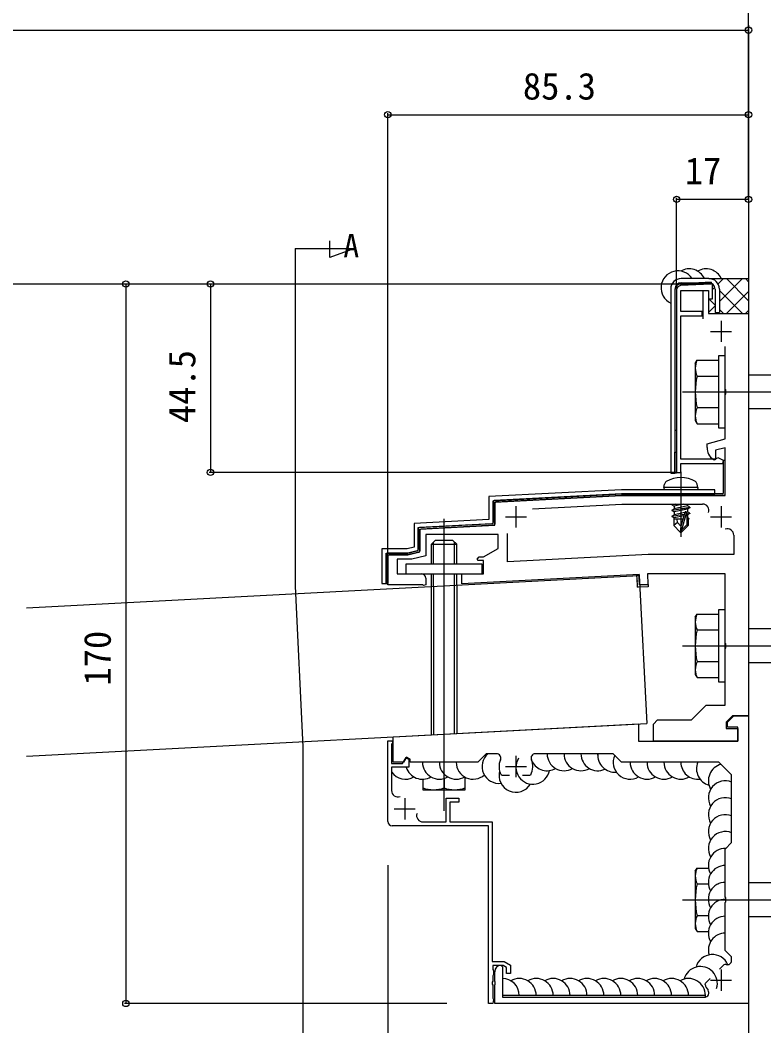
# Model space of a CAD drawing. Units: millimetres, scale not verified, with parts at other scales. Extents: x -1312 to 1312, y -1952 to 1943.
# Drawn here: x -118 to 409, y 762 to 1475 of the extents above; entities that cross this region are included whole.
import ezdxf
from ezdxf.enums import TextEntityAlignment as Align

# ---------------------------------------------------------------- set-up
doc = ezdxf.new("R2010")
doc.units = ezdxf.units.MM
doc.header["$LTSCALE"] = 10
for name, color, linetype in [('0-2_USER1', 3, 'Continuous'), ('0-3_YKK_11', 7, 'Continuous'), ('0-4_YKK_12', 2, 'Continuous'), ('0-5_YKK_13', 4, 'Continuous'), ('0-6_YKK_D', 6, 'Continuous'), ('0-8_YSS_K', 3, 'Continuous')]:
    doc.layers.add(name, color=color, linetype=linetype)
doc.styles.add('ＭＳ ゴシック', font='')
doc.styles.get('ＭＳ ゴシック').set_extended_font_data('MS Gothic')

msp = doc.modelspace()

# ---------------------------------------------------------------- linework, layer by layer
at = {"layer": '0-3_YKK_11'}
for p, q in [((379, 1262.26), (379, 1247.26)), ((371.5, 1254.76), (386.5, 1254.76)), ((233.5, 1130.86), (233.5, 1115.86)), ((379, 1130.86), (379, 1115.86)), ((226, 1123.36), (241, 1123.36)), ((371.5, 1123.36), (386.5, 1123.36)), ((233.5, 953.86), (233.5, 938.86)), ((226, 946.36), (241, 946.36)), ((154.6, 923.86), (154.6, 908.86)), ((147.1, 916.36), (162.1, 916.36)), ((379, 802.36), (379, 787.36)), ((371.5, 794.86), (386.5, 794.86))]:
    msp.add_line(p, q, dxfattribs=at)
for points in [[(366.4, 1263.76), (366.4, 1283.86), (370, 1283.86), (370, 1267.36), (398.5, 1267.36), (398.5, 982.36), (387.1, 982.36), (382.6, 977.86), (382.6, 973.36), (391, 973.36), (391, 964.36), (331, 964.36), (331, 976.36), (334, 979.36), (358, 979.36), (368.5, 989.86), (382, 989.86), (382, 1029.85), (382.43, 1030.42), (382.43, 1033.3), (382, 1033.87), (382, 1082.86), (326.79, 1082.86), (327.18, 1075.33), (321.19, 1075.01), (320.8, 1082.5), (195.1, 1075.91), (195.1, 1082.86), (210.4, 1082.86), (210.4, 1092.46), (206.8, 1092.46), (205.9, 1093.36), (207.4, 1094.86), (210.4, 1094.86), (220.9, 1100.86), (220.9, 1110.76), (169.6, 1110.76), (169.6, 1095.76), (159.7, 1093.36), (149.2, 1093.36)], [(347.5, 1284.23), (347.5, 1154.86), (350.5, 1154.86), (350.5, 1161.16), (380.15, 1161.16), (380.68, 1163.15), (377.05, 1165.24), (375.72, 1164.64), (375.13, 1164.16), (350.5, 1164.16), (350.5, 1265.86), (365.5, 1265.86), (365.5, 1268.86), (350.5, 1268.86), (350.5, 1283.86), (370, 1283.86), (370, 1277.86), (373, 1277.86), (373, 1288.41), (350.34, 1287.22)], [(369.1, 1172.41), (369.1, 1175.11), (382, 1178.56), (382, 1209.85), (382.43, 1210.42), (382.43, 1213.3), (382, 1213.87), (382, 1244.07)], [(169.6, 1079.86), (169.6, 1075.06), (167.92, 1074.61), (167.14, 1075.06), (142.6, 1075.06), (142.6, 1096.36), (156.79, 1096.36), (165.4, 1098.45), (165.4, 1114.58), (218.5, 1117.36), (218.5, 1133.65), (308.5, 1138.36), (382, 1138.36), (382, 1172.35), (375.1, 1170.5), (375.1, 1163.91), (374.1, 1163.41), (373.3, 1164.01)], [(245.35, 1129.04), (308.66, 1132.36), (365.95, 1132.36)], [(388, 1110.32), (388, 1096.66), (327.32, 1096.66), (227.5, 1091.43), (227.5, 1111.43)], [(149.2, 1093.36), (149.2, 1082.86), (166.6, 1082.86)], [(219.75, 955.36), (212.5, 955.36), (206.5, 949.36), (158.5, 949.36), (158.5, 951.43), (155.8, 952.99), (153.7, 949.36), (146.5, 949.36), (146.5, 967.36), (320.5, 976.48), (320.5, 964.36), (391, 964.36), (391, 974.26), (383.5, 974.26), (383.5, 977.86), (388, 982.36), (398.5, 982.36), (398.5, 778.36), (218.5, 778.36), (218.5, 791.39), (218.86, 791.94), (218.86, 793.59), (218.5, 794.14), (218.5, 800.86)], [(142.6, 907.36), (142.6, 964.66), (145.6, 964.66), (145.9, 962.91), (145.3, 962.07), (145.3, 948.46), (153.1, 948.46), (155.54, 952.69), (157.6, 951.5), (157.6, 945.76), (145.3, 945.76), (145.3, 929.3)], [(386.5, 808.86), (386.5, 811.36), (382, 815.86), (382, 849.85), (382.43, 850.42), (382.43, 853.3), (382, 853.87), (382, 887.86), (386.5, 892.36), (386.5, 940.36), (377.5, 949.36), (308.5, 949.36), (302.5, 955.36), (247.25, 955.36)], [(228.85, 940.06), (223.8, 940.06), (223.02, 940.52)], [(243.98, 940.52), (243.2, 940.06), (238.15, 940.06)], [(167.54, 907.06), (184, 907.06), (184, 923.86), (193, 923.86), (193, 921.16), (186.7, 921.16), (186.7, 907.06), (216.7, 907.06), (216.7, 808.06), (225.22, 808.06), (229.6, 805.54), (229.6, 799.66), (226.9, 799.66), (226.9, 803.98), (224.5, 805.36), (217, 805.36), (217, 802.49), (217.56, 801.65), (217.56, 798.87), (217, 798.04), (217, 794.14), (216.64, 793.59), (216.64, 791.94), (217, 791.39), (217, 782.09), (217.56, 781.25), (217, 778.36), (214, 778.36), (214, 904.36), (145.6, 904.36)], [(377.83, 802.61), (381.16, 805.93), (382.03, 806.16)], [(223, 805.36), (223.9, 804.46), (223.9, 782.86), (367.38, 782.86)], [(367.7, 791.83), (367.93, 792.7), (371.26, 796.03)]]:
    msp.add_lwpolyline(points, dxfattribs=at)
for centre, radius, start, end in [((350.5, 1284.23), 3, 93.00003, 180), ((379.6, 1172.41), 10.5, 180.00001, 233.1301), ((365.95, 1127.86), 4.5, 340.96856, 90.00002), ((383.5, 1110.32), 4.5, 359.99998, 109.03144), ((166.6, 1079.86), 3, 0.00001, 89.99999), ((219.75, 952.36), 3, 336.42182, 89.99999), ((247.25, 952.36), 3, 90.00001, 203.57818), ((233.5, 946.36), 12, 156.42182, 209.10993), ((233.5, 946.36), 12, 330.89007, 23.57818), ((149.8, 929.3), 4.5, 179.99998, 290.3544), ((167.54, 911.56), 4.5, 159.6456, 270.00002), ((145.6, 907.36), 3, 180.00001, 269.99999), ((379, 794.86), 11.7, 72.17417, 74.99988), ((383.5, 808.86), 3, 252.17432, 0.00005), ((223, 800.86), 4.5, 90.00001, 179.99999), ((379, 794.86), 11.7, 195.00001, 217.752), ((367.38, 785.86), 3, 270.00001, 37.75201)]:
    msp.add_arc(centre, radius, start, end, dxfattribs=at)
at = {"layer": '0-4_YKK_12'}
for p, q in [((76.83, 1313.56), (118.97, 1313.56)), ((76.83, 1313.56), (76.83, 1074.11)), ((-113.72, 1058.88), (320.84, 1081.64)), ((320.84, 1081.64), (326.34, 976.79)), ((-113.72, 953.74), (326.34, 976.79))]:
    msp.add_line(p, q, dxfattribs=at)
for points in [[(118.97, 1313.56), (101.42, 1307.18), (101.42, 1318.88)], [(76.83, 1074.11), (82.32, 960.25), (82.32, 735.7)]]:
    msp.add_lwpolyline(points, dxfattribs=at)
at = {"layer": '0-5_YKK_13'}
for p, q in [((370.3, 1292.26), (350.8, 1292.26)), ((343.3, 1284.76), (343.3, 1154.26)), ((346.3, 1284.76), (346.3, 1154.26)), ((346.3, 1284.23), (346.3, 1184.86)), ((347.5, 1284.23), (347.5, 1184.86)), ((371.99, 1289.56), (350.28, 1288.42)), ((372.05, 1288.36), (350.34, 1287.22)), ((350.8, 1289.26), (370.3, 1289.26)), ((371.99, 1289.56), (372.05, 1288.36)), ((374.8, 1284.76), (374.8, 1268.26)), ((377.8, 1284.76), (377.8, 1268.26)), ((374.8, 1268.26), (377.8, 1268.26)), ((360.7, 1232.11), (362, 1234.36)), ((362, 1234.36), (377.2, 1234.36)), ((377.2, 1234.36), (377.2, 1189.36)), ((360.7, 1232.11), (360.7, 1191.61)), ((362, 1223.14), (377.2, 1223.14)), ((351.7, 1211.86), (746.2, 1211.86)), ((377.2, 1200.59), (362, 1200.59)), ((360.7, 1191.61), (362, 1189.36)), ((346.3, 1184.86), (347.5, 1184.86)), ((362, 1189.36), (377.2, 1189.36)), ((382, 1139.26), (382, 1163.56)), ((350.5, 1155.16), (350.5, 1109.26)), ((343.3, 1154.26), (346.3, 1154.26)), ((338.5, 1144.06), (338.92, 1146.47)), ((362.5, 1144.06), (338.5, 1144.06)), ((338.5, 1144.06), (338.76, 1142.56)), ((362.24, 1142.56), (338.76, 1142.56)), ((362.5, 1144.06), (362.08, 1146.47)), ((362.5, 1144.06), (362.24, 1142.56)), ((217.3, 1133.93), (217.3, 1119.36)), ((308.45, 1139.56), (218.15, 1134.83)), ((308.48, 1138.36), (219.35, 1133.69)), ((379.9, 1139.56), (308.49, 1139.56)), ((381.1, 1138.36), (308.52, 1138.36)), ((218.5, 1132.79), (218.5, 1118.22)), ((346.9, 1132.36), (344.2, 1131.91)), ((344.2, 1132.21), (345.1, 1132.36)), ((344.2, 1132.21), (344.46, 1132.36)), ((344.2, 1132.21), (344.2, 1131.91)), ((344.2, 1131.91), (345.85, 1130.96)), ((344.2, 1128.01), (356.8, 1130.11)), ((356.8, 1129.81), (344.2, 1127.71)), ((344.2, 1128.01), (345.85, 1128.96)), ((344.2, 1128.01), (344.2, 1127.71)), ((344.2, 1127.71), (345.85, 1126.76)), ((352.06, 1132.36), (345.85, 1130.96)), ((355.15, 1131.06), (345.85, 1128.96)), ((345.85, 1130.96), (345.85, 1128.96)), ((345.85, 1126.76), (345.85, 1124.76)), ((354.55, 1126.66), (350.95, 1113.83)), ((355.15, 1126.86), (354.51, 1126.72)), ((355.15, 1132.36), (355.15, 1131.06)), ((356.8, 1130.11), (355.15, 1131.06)), ((355.15, 1128.86), (355.15, 1126.86)), ((356.8, 1125.91), (355.15, 1126.86)), ((356.8, 1130.11), (356.8, 1129.81)), ((182.5, 914.86), (182.5, 1121.86)), ((344.2, 1123.81), (352.91, 1125.26)), ((352.82, 1124.95), (344.2, 1123.51)), ((344.2, 1123.81), (345.85, 1124.76)), ((344.2, 1123.81), (344.2, 1123.51)), ((344.2, 1123.51), (345.85, 1122.56)), ((345.4, 1122.82), (345.4, 1117.21)), ((351.87, 1121.56), (345.4, 1121.56)), ((348.02, 1119.41), (345.4, 1117.21)), ((353.24, 1126.43), (345.85, 1124.76)), ((352.58, 1124.08), (345.85, 1122.56)), ((351.98, 1121.95), (350.27, 1121.56)), ((353.23, 1126.4), (350.5, 1116.68)), ((354.7, 1126.22), (354.7, 1117.58)), ((354.7, 1125.56), (356.8, 1125.91)), ((356.8, 1125.61), (354.7, 1125.26)), ((355.6, 1121.56), (354.7, 1121.56)), ((355.15, 1124.66), (355.15, 1122.66)), ((356.5, 1121.89), (355.6, 1121.56)), ((355.6, 1121.56), (355.6, 1117.21)), ((356.8, 1125.91), (356.8, 1125.61)), ((164.2, 1114.86), (164.2, 1100.1)), ((216.45, 1118.46), (165.05, 1115.76)), ((165.4, 1113.73), (165.4, 1099.16)), ((217.65, 1117.32), (166.25, 1114.62)), ((350.05, 1112.56), (345.4, 1117.21)), ((350.5, 1116.68), (350.05, 1112.56)), ((350.05, 1112.56), (350.95, 1112.56)), ((350.5, 1116.68), (350.5, 1112.56)), ((354.7, 1117.58), (350.95, 1113.83)), ((350.95, 1112.56), (355.6, 1117.21)), ((350.95, 1113.83), (350.95, 1112.56)), ((355.6, 1117.21), (354.7, 1117.58)), ((175.12, 1089.76), (175.12, 1105.48)), ((189.88, 1089.76), (189.88, 1105.48)), ((163.51, 1099.23), (156.76, 1097.59)), ((164.71, 1098.28), (156.9, 1096.39)), ((173.5, 1103.86), (191.5, 1103.86)), ((141.4, 1096.66), (141.4, 1075.96)), ((156.54, 1097.56), (142.3, 1097.56)), ((142.6, 1095.46), (142.6, 1075.96)), ((156.69, 1096.36), (143.5, 1096.36)), ((173.5, 1073.93), (173.5, 1082.86)), ((175.12, 1074.01), (175.12, 1082.86)), ((189.88, 1074.78), (189.88, 1082.86)), ((191.5, 1074.87), (191.5, 1082.86)), ((319.68, 1076.5), (319.8, 1076.58)), ((320.06, 1078.06), (320.14, 1078.06)), ((320.21, 1078.06), (320.22, 1078.07)), ((141.4, 1075.96), (142.6, 1075.96)), ((173.5, 968.78), (173.5, 1073.93)), ((175.12, 1074.01), (175.12, 968.86)), ((189.88, 969.64), (189.88, 1074.78)), ((191.5, 1074.87), (191.5, 969.72)), ((320.06, 1073.57), (320.14, 1073.57)), ((321.19, 1075.01), (327.19, 1075.32)), ((321.67, 1074.32), (321.69, 1074.32)), ((360.7, 1052.11), (362, 1054.36)), ((360.7, 1052.11), (360.7, 1011.61)), ((362, 1054.36), (377.2, 1054.36)), ((377.2, 1054.36), (377.2, 1009.36)), ((362, 1043.14), (377.2, 1043.14)), ((351.7, 1031.86), (746.2, 1031.86)), ((377.2, 1020.59), (362, 1020.59)), ((360.7, 1011.61), (362, 1009.36)), ((362, 1009.36), (377.2, 1009.36)), ((182.5, 937.83), (182.5, 931.16)), ((360.7, 872.11), (362, 874.36)), ((360.7, 872.11), (360.7, 831.61)), ((362, 874.36), (370.15, 874.36)), ((362, 863.14), (370.05, 863.14)), ((376.99, 863.14), (377.2, 863.14)), ((351.7, 851.86), (746.2, 851.86)), ((370.01, 840.59), (362, 840.59)), ((360.7, 831.61), (362, 829.36)), ((362, 829.36), (370.05, 829.36))]:
    msp.add_line(p, q, dxfattribs=at)
for points in [[(382, 1237.36), (377.2, 1237.36), (377.2, 1186.36), (382, 1186.36)], [(346.3, 1169.26), (347.5, 1169.26), (347.5, 1154.26), (346.3, 1154.26)], [(308.5, 1142.56), (214.3, 1137.63), (214.3, 1121.35), (161.2, 1118.56), (161.2, 1101.76), (156.4, 1100.56), (138.4, 1100.56), (138.4, 1075.96), (141.4, 1075.96), (141.4, 1097.56), (156.77, 1097.56), (164.2, 1099.42), (164.2, 1115.72), (217.3, 1118.5), (217.3, 1134.78), (308.58, 1139.56), (374.5, 1139.56), (374.5, 1142.56)], [(155.5, 1082.86), (209.5, 1082.86), (209.5, 1089.76), (155.5, 1089.76)], [(382, 1057.36), (377.2, 1057.36), (377.2, 1006.36), (382, 1006.36)], [(223.9, 784.06), (223.9, 782.86), (367.9, 782.86), (367.9, 784.06)]]:
    msp.add_lwpolyline(points, close=True, dxfattribs=at)
for points in [[(491.2, 1223.86), (488.5, 1223.86), (398.5, 1223.86)], [(491.2, 1199.86), (488.5, 1199.86), (398.5, 1199.86)], [(380.8, 1140.46), (380.8, 1163.56), (382, 1163.56)], [(356.8, 1129.81), (355.15, 1128.86), (345.85, 1126.76)], [(350.5, 1116.68), (348.02, 1119.41), (347.8, 1121.56)], [(356.8, 1125.61), (355.15, 1124.66), (354.7, 1124.56)], [(356.5, 1121.89), (355.15, 1122.66), (354.7, 1122.56)], [(173.5, 1089.76), (173.5, 1103.86), (176.5, 1106.86), (188.5, 1106.86)], [(191.5, 1089.76), (191.5, 1103.86), (188.5, 1106.86)], [(319.7, 1074.93), (319.3, 1082.42), (320.8, 1082.5), (321.19, 1075.01)], [(327.19, 1075.32), (327.27, 1073.82), (319.78, 1073.43), (319.7, 1074.93)], [(491.2, 1043.86), (488.5, 1043.86), (398.5, 1043.86)], [(491.2, 1019.86), (488.5, 1019.86), (398.5, 1019.86)], [(167.5, 937.37), (167.5, 929.86), (197.5, 929.86), (197.5, 938.79)], [(491.2, 863.86), (488.5, 863.86), (398.5, 863.86)], [(491.2, 839.86), (488.5, 839.86), (398.5, 839.86)]]:
    msp.add_lwpolyline(points, dxfattribs=at)
for centre, radius, start, end in [((348.41, 1285.66), 12, 33.39527, 244.80873), ((356.37, 1287.09), 12, 25.52081, 120), ((368.37, 1287.09), 12, 25.52081, 120), ((350.8, 1284.76), 7.5, 90, 180), ((370.3, 1284.76), 7.5, 0, 90), ((350.8, 1284.76), 4.5, 90, 180), ((350.5, 1284.23), 4.2, 93, 180), ((350.5, 1284.23), 3, 93, 180), ((370.3, 1284.76), 4.5, 0, 90), ((373.47, 1228.75), 12.77, 153.93616, 206.06384), ((410.28, 1211.86), 49.58, 166.85543, 193.14457), ((373.47, 1194.97), 12.77, 153.93616, 206.06384), ((341.58, 1146), 2.7, 122.05588, 170), ((350.5, 1131.76), 19.5, 57.94412, 122.05588), ((359.42, 1146), 2.7, 10, 57.94412), ((218.2, 1133.93), 0.9, 93, 180), ((219.4, 1132.79), 0.9, 93, 180), ((308.49, 1138.66), 0.9, 90, 93), ((308.52, 1137.46), 0.9, 90, 93), ((379.9, 1140.46), 0.9, 270, 0), ((381.1, 1139.26), 0.9, 270, 0), ((353.96, 1126.22), 0.745, 0, 165.52934), ((216.4, 1119.36), 0.9, 273, 0), ((165.1, 1114.86), 0.9, 93, 180), ((166.3, 1113.73), 0.9, 93, 180), ((217.6, 1118.22), 0.9, 273, 360), ((163.3, 1100.1), 0.9, 283.62699, 0), ((164.5, 1099.16), 0.9, 283.62699, 0), ((142.3, 1096.66), 0.9, 90, 180), ((143.5, 1095.46), 0.9, 90, 180), ((156.54, 1098.46), 0.9, 270, 283.62699), ((156.69, 1097.26), 0.9, 270, 283.62699), ((373.47, 1048.75), 12.77, 153.93616, 206.06384), ((410.28, 1031.86), 49.58, 166.85543, 193.14457), ((373.47, 1014.97), 12.77, 153.93616, 206.06384), ((221.5, 946.36), 12, 131.40962, 276.61994), ((267.6, 955.36), 12, 180, 300), ((279.6, 955.36), 12, 180, 300), ((291.6, 955.36), 12, 180, 294.94957), ((279.6, 955.36), 12, 354.94957, 0), ((303.56, 954.31), 12, 174.94957, 275.67151), ((179.17, 949.36), 12, 180, 300), ((191.17, 949.36), 12, 180, 300), ((203.17, 949.36), 12, 180, 311.40962), ((245.49, 945.78), 12, 147.8562, 348.92246), ((255.6, 955.36), 12, 208.23376, 300), ((314.49, 949.36), 12, 155.67151, 300), ((326.49, 949.36), 12, 180, 300), ((338.49, 949.36), 12, 180, 300), ((350.49, 949.36), 12, 180, 300), ((362.49, 949.36), 12, 180, 277.60818), ((373.59, 944.79), 12, 157.60818, 254.52082), ((155.17, 949.36), 12, 214.66045, 300), ((167.17, 949.36), 12, 197.4576, 300), ((233.49, 940.06), 12, 164.65437, 329.12525), ((221.5, 946.36), 12, 357.23413, 0), ((382, 936.23), 12, 104.44514, 210), ((382, 924.23), 12, 67.97569, 210), ((175, 952.16), 22.3, 250.34714, 289.65286), ((190, 952.16), 22.3, 250.34714, 289.65286), ((382, 912.23), 12, 67.97569, 210), ((382, 900.23), 12, 67.97569, 210), ((382, 888.23), 12, 67.97569, 210), ((382, 876.23), 12, 88.2466, 210), ((382, 900.23), 12, 270, 271.8088), ((373.47, 868.75), 12.77, 153.93616, 206.06384), ((382, 864.23), 12, 90, 210), ((410.28, 851.86), 49.58, 166.85543, 193.14457), ((382, 852.23), 12, 90, 210), ((382, 840.23), 12, 90, 210), ((373.47, 834.97), 12.77, 153.93616, 206.06384), ((382, 828.23), 12, 90, 210), ((382, 816.23), 12, 90, 196.64899), ((372.87, 801.03), 12, 23.80831, 165), ((364.39, 792.55), 12, 343.13672, 165), ((223.9, 784.06), 12, 0, 90), ((235.9, 784.06), 12, 0, 120), ((247.9, 784.06), 12, 0, 120), ((259.9, 784.06), 12, 0, 120), ((271.9, 784.06), 12, 0, 120), ((283.9, 784.06), 12, 0, 120), ((295.9, 784.06), 12, 0, 120), ((307.9, 784.06), 12, 0, 120), ((319.9, 784.06), 12, 0, 120), ((331.9, 784.06), 12, 0, 120), ((343.9, 784.06), 12, 0, 120), ((355.9, 784.06), 12, 0, 120)]:
    msp.add_arc(centre, radius, start, end, dxfattribs=at)
at = {"layer": '0-6_YKK_D'}
for p, q in [((398.5, 1348.47), (398.5, 1529.36)), ((398.5, 1348.47), (398.5, 1469.36)), ((-562.9, 1468.36), (398.5, 1468.36)), ((142.6, 1096.46), (142.6, 1409.36)), ((142.6, 1408.36), (398.5, 1408.36)), ((398.5, 1348.47), (398.5, 1409.36)), ((347.5, 1285.23), (347.5, 1349.36)), ((398.5, 1348.36), (347.5, 1348.36)), ((398.5, 1349.47), (398.5, 1347.36)), ((371.1, 1288.36), (-728.76, 1288.36)), ((371.1, 1288.36), (-44.17, 1288.36)), ((-43.17, 1288.36), (-43.17, 778.36)), ((371.1, 1288.36), (15.83, 1288.36)), ((16.83, 1288.36), (16.83, 1154.86)), ((347.4, 1154.86), (15.83, 1154.86)), ((142.6, 876.36), (142.6, 717.36)), ((184.5, 778.36), (-44.17, 778.36))]:
    msp.add_line(p, q, dxfattribs=at)
for centre in [(398.5, 1468.36), (142.6, 1408.36), (398.5, 1408.36), (347.5, 1348.36), (398.5, 1348.36), (-43.17, 1288.36), (16.83, 1288.36), (16.83, 1154.86), (-43.17, 778.36)]:
    msp.add_circle(centre, 2.25, dxfattribs=at)
at = {"layer": '0-8_YSS_K'}
for p, q in [((398.5, 1471.77), (398.5, 604.22)), ((370.3, 1292.26), (398.5, 1292.26)), ((376.86, 1288.4), (380.71, 1292.26)), ((377.8, 1275.88), (394.18, 1292.26)), ((398.5, 1276.52), (382.76, 1292.26)), ((398.5, 1289.99), (396.23, 1292.26)), ((373, 1284.55), (374.59, 1286.13)), ((394.19, 1267.36), (377.8, 1283.75)), ((374.8, 1273.28), (370, 1278.08)), ((382.75, 1267.36), (398.5, 1283.11)), ((370.02, 1268.09), (374.8, 1272.88)), ((380.72, 1267.36), (377.8, 1270.28)), ((396.23, 1267.36), (398.5, 1269.64))]:
    msp.add_line(p, q, dxfattribs=at)

# ---------------------------------------------------------------- texts
at = {"layer": '0-2_USER1', "style": 'ＭＳ ゴシック'}
msp.add_text('A', height=16.5, dxfattribs=at).set_placement((111.07, 1302.31), align=Align.BOTTOM_LEFT)
at = {"layer": '0-6_YKK_D', "style": 'ＭＳ ゴシック'}
for s, p in [('85.3', (238.42, 1413.36)), ('17', (353.28, 1353.36))]:
    msp.add_text(s, height=19.06, dxfattribs=at).set_placement(p, align=Align.BOTTOM_LEFT)
for s, p in [('44.5', (11.83, 1189.7)), ('170', (-48.17, 1003.67))]:
    msp.add_text(s, height=19.06, rotation=90, dxfattribs=at).set_placement(p, align=Align.BOTTOM_LEFT)

doc.saveas('drawing.dxf')
